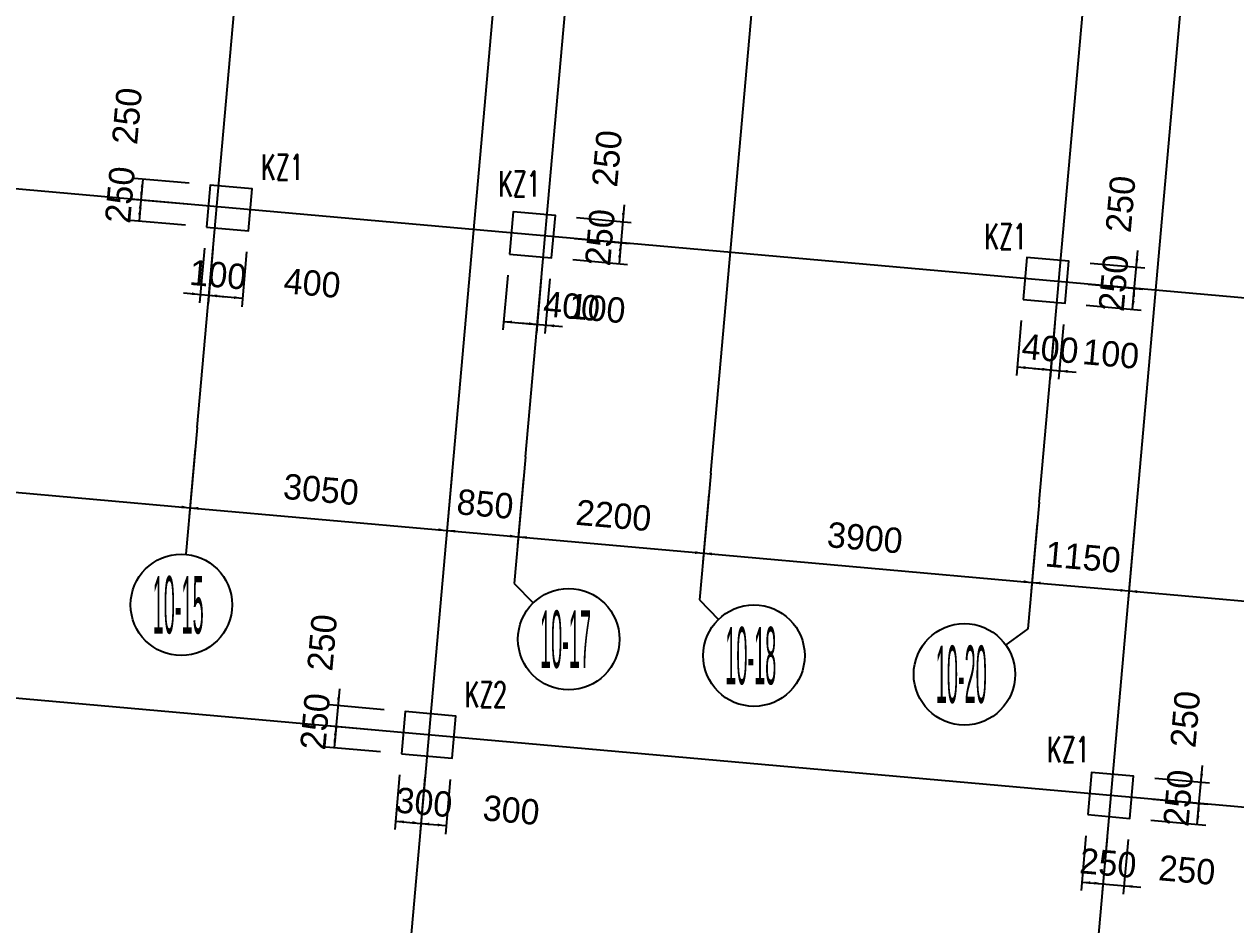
# Model space of a CAD drawing. Extents: x 19107 to 699106, y -67310 to 245688.
# Drawn here: x 627343 to 641675, y 48261 to 58911 of the extents above; entities that cross this region are included whole.
import ezdxf

# ---------------------------------------------------------------- set-up
doc = ezdxf.new("R2010")
doc.units = 0
doc.header["$LTSCALE"] = 100
doc.header["$MEASUREMENT"] = 0
for name, color, linetype in [('AXIS', 3, 'Continuous'), ('DIM', 3, 'Continuous'), ('DOTE', 253, 'Continuous'), ('L-AXIS', 3, 'Continuous')]:
    doc.layers.add(name, color=color, linetype=linetype)
doc.layers.add('Select Column Frame Position', color=7, linetype='Continuous', lineweight=0)
doc.styles.get("Standard").update_dxf_attribs({"font": 'standard'})
doc.styles.add('汉字', font='汉字')
doc.dimstyles.get("Standard").update_dxf_attribs({"dimtxt": 300, "dimasz": 100, "dimexe": 100, "dimexo": 250, "dimgap": 100, "dimtad": 0, "dimtoh": 1, "dimdec": 0, "dimdsep": 46, "dimcen": 0.09, "dimclrt": 7, "dimadec": 0, "dimazin": 0, "dimtfac": 1, "dimtdec": 4, "dimtofl": 0, "dimtmove": 0, "dimatfit": 3, "dimfxl": 1, "dimtolj": 1, "dimtzin": 0, "dimarcsym": 0})

# ---------------------------------------------------------------- blocks, each defined once
blk = doc.blocks.new('*D2075')
at = {"layer": 'L-AXIS', "color": 0, "linetype": 'ByBlock', "lineweight": -2}
for p, q in [((493507, 53583), (493255, 50741)), ((493264, 50840), (658764, 36162)), ((659008, 38905), (658755, 36062))]:
    blk.add_line(p, q, dxfattribs=at)
for points in [[(493264, 50840), (493365, 50848), (493362, 50815)], [(658764, 36162), (658663, 36154), (658666, 36188)]]:
    blk.add_solid(points, dxfattribs=at)
at = {"layer": 'L-AXIS', "color": 7, "linetype": 'Continuous', "lineweight": -2, "insert": (576045, 43850), "char_height": 300, "width": 1101.67, "attachment_point": 5, "rotation": 354.9316, "style": '汉字'}
blk.add_mtext('166150', dxfattribs=at)
blk = doc.blocks.new('_AXISO')
blk.add_circle((0, 0), 0.5)
blk = doc.blocks.new('*D680')
at = {"layer": 'L-AXIS', "color": 0, "linetype": 'ByBlock', "lineweight": -2}
for p, q in [((633250, 53548), (633180, 52750)), ((635442, 53353), (635371, 52555)), ((633189, 52849), (635380, 52655))]:
    blk.add_line(p, q, dxfattribs=at)
for points in [[(633189, 52849), (633290, 52857), (633287, 52824)], [(635380, 52655), (635279, 52647), (635282, 52680)]]:
    blk.add_solid(points, dxfattribs=at)
at = {"layer": 'L-AXIS', "color": 7, "linetype": 'Continuous', "lineweight": -2, "insert": (634315, 53101), "char_height": 300, "width": 780, "attachment_point": 5, "rotation": 354.9316, "style": '汉字'}
blk.add_mtext('2200', dxfattribs=at)
blk = doc.blocks.new('*D2672')
at = {"layer": 'L-AXIS', "color": 0, "linetype": 'ByBlock', "lineweight": -2}
for p, q in [((623389, 54422), (623318, 53624)), ((629366, 53892), (629295, 53094)), ((623327, 53724), (629304, 53194))]:
    blk.add_line(p, q, dxfattribs=at)
for points in [[(623327, 53724), (623428, 53732), (623425, 53699)], [(629304, 53194), (629203, 53186), (629206, 53219)]]:
    blk.add_solid(points, dxfattribs=at)
at = {"layer": 'L-AXIS', "color": 7, "linetype": 'Continuous', "lineweight": -2, "insert": (626346, 53808), "char_height": 300, "width": 770, "attachment_point": 5, "rotation": 354.9316, "style": '汉字'}
blk.add_mtext('6000', dxfattribs=at)
blk = doc.blocks.new('*D3002')
at = {"layer": 'L-AXIS', "color": 0, "linetype": 'ByBlock', "lineweight": -2}
for p, q in [((629366, 53892), (629295, 53094)), ((632404, 53623), (632333, 52825)), ((629304, 53194), (632342, 52924))]:
    blk.add_line(p, q, dxfattribs=at)
for points in [[(629304, 53194), (629405, 53202), (629402, 53168)], [(632342, 52924), (632241, 52917), (632244, 52950)]]:
    blk.add_solid(points, dxfattribs=at)
at = {"layer": 'L-AXIS', "color": 7, "linetype": 'Continuous', "lineweight": -2, "insert": (630854, 53408), "char_height": 300, "width": 780, "attachment_point": 5, "rotation": 354.9316, "style": '汉字'}
blk.add_mtext('3050', dxfattribs=at)
blk = doc.blocks.new('*D3330')
at = {"layer": 'L-AXIS', "color": 0, "linetype": 'ByBlock', "lineweight": -2}
for p, q in [((632404, 53623), (632333, 52825)), ((633250, 53548), (633180, 52750)), ((632342, 52924), (633189, 52849))]:
    blk.add_line(p, q, dxfattribs=at)
for points in [[(632342, 52924), (632443, 52932), (632440, 52899)], [(633189, 52849), (633087, 52842), (633090, 52875)]]:
    blk.add_solid(points, dxfattribs=at)
at = {"layer": 'L-AXIS', "color": 7, "linetype": 'Continuous', "lineweight": -2, "insert": (632796, 53236), "char_height": 300, "width": 566.67, "attachment_point": 5, "rotation": 354.9316, "style": '汉字'}
blk.add_mtext('850', dxfattribs=at)
blk = doc.blocks.new('*D2555')
at = {"layer": 'L-AXIS', "color": 0, "linetype": 'ByBlock', "lineweight": -2}
for p, q in [((640472, 52907), (640401, 52109)), ((645303, 52479), (645232, 51681)), ((640410, 52209), (645241, 51780))]:
    blk.add_line(p, q, dxfattribs=at)
for points in [[(640410, 52209), (640511, 52217), (640508, 52183)], [(645241, 51780), (645140, 51773), (645143, 51806)]]:
    blk.add_solid(points, dxfattribs=at)
at = {"layer": 'L-AXIS', "color": 7, "linetype": 'Continuous', "lineweight": -2, "insert": (642384, 52385), "char_height": 300, "width": 790, "attachment_point": 5, "rotation": 354.9316, "style": '汉字'}
blk.add_mtext('4850', dxfattribs=at)
blk = doc.blocks.new('*D2881')
at = {"layer": 'L-AXIS', "color": 0, "linetype": 'ByBlock', "lineweight": -2}
for p, q in [((635442, 53353), (635371, 52555)), ((639327, 53009), (639256, 52211)), ((635380, 52655), (639265, 52310))]:
    blk.add_line(p, q, dxfattribs=at)
for points in [[(635380, 52655), (635481, 52663), (635478, 52630)], [(639265, 52310), (639164, 52303), (639167, 52336)]]:
    blk.add_solid(points, dxfattribs=at)
at = {"layer": 'L-AXIS', "color": 7, "linetype": 'Continuous', "lineweight": -2, "insert": (637288, 52837), "char_height": 300, "width": 775, "attachment_point": 5, "rotation": 354.9316, "style": '汉字'}
blk.add_mtext('3900', dxfattribs=at)
blk = doc.blocks.new('*D3221')
at = {"layer": 'L-AXIS', "color": 0, "linetype": 'ByBlock', "lineweight": -2}
for p, q in [((639327, 53009), (639256, 52211)), ((640472, 52907), (640401, 52109)), ((639265, 52310), (640410, 52209))]:
    blk.add_line(p, q, dxfattribs=at)
for points in [[(639265, 52310), (639366, 52318), (639363, 52285)], [(640410, 52209), (640309, 52201), (640312, 52234)]]:
    blk.add_solid(points, dxfattribs=at)
at = {"layer": 'L-AXIS', "color": 7, "linetype": 'Continuous', "lineweight": -2, "insert": (639868, 52608), "char_height": 300, "width": 685, "attachment_point": 5, "rotation": 354.9316, "style": '汉字'}
blk.add_mtext('1150', dxfattribs=at)
blk = doc.blocks.new('*D2404')
at = {"layer": 'DIM', "color": 0, "linetype": 'ByBlock', "lineweight": -2}
for p, q in [((631071, 51051), (631014, 50404)), ((631602, 50804), (630954, 50861)), ((631580, 50555), (630932, 50612))]:
    blk.add_line(p, q, dxfattribs=at)
for points in [[(631054, 50852), (631046, 50953), (631079, 50950)], [(631032, 50603), (631039, 50502), (631006, 50505)]]:
    blk.add_solid(points, dxfattribs=at)
at = {"layer": 'DIM', "color": 7, "linetype": 'Continuous', "lineweight": -2, "insert": (630869, 51598), "char_height": 300, "width": 566.67, "attachment_point": 5, "rotation": 84.9316, "style": '汉字'}
blk.add_mtext('250', dxfattribs=at)
blk = doc.blocks.new('*D2758')
at = {"layer": 'DIM', "color": 0, "linetype": 'ByBlock', "lineweight": -2}
for p, q in [((631580, 50555), (630932, 50612)), ((631032, 50603), (631010, 50354)), ((631557, 50306), (630910, 50363))]:
    blk.add_line(p, q, dxfattribs=at)
for points in [[(631032, 50603), (631039, 50502), (631006, 50505)], [(631010, 50354), (631002, 50455), (631035, 50452)]]:
    blk.add_solid(points, dxfattribs=at)
at = {"layer": 'DIM', "color": 7, "linetype": 'Continuous', "lineweight": -2, "insert": (630786, 50665), "char_height": 300, "width": 566.67, "attachment_point": 5, "rotation": 84.9316, "style": '汉字'}
blk.add_mtext('250', dxfattribs=at)
blk = doc.blocks.new('*D440')
at = {"layer": 'DIM', "color": 0, "linetype": 'ByBlock', "lineweight": -2}
for p, q in [((631784, 50034), (631727, 49387)), ((632083, 50008), (632026, 49361)), ((631736, 49487), (632035, 49460))]:
    blk.add_line(p, q, dxfattribs=at)
for points in [[(631736, 49487), (631837, 49494), (631834, 49461)], [(632035, 49460), (631934, 49452), (631936, 49486)]]:
    blk.add_solid(points, dxfattribs=at)
at = {"layer": 'DIM', "color": 7, "linetype": 'Continuous', "lineweight": -2, "insert": (632072, 49708), "char_height": 300, "width": 566.67, "attachment_point": 5, "rotation": 354.9316, "style": '汉字'}
blk.add_mtext('300', dxfattribs=at)
blk = doc.blocks.new('*D796')
at = {"layer": 'DIM', "color": 0, "linetype": 'ByBlock', "lineweight": -2}
for p, q in [((632083, 50008), (632026, 49361)), ((632382, 49981), (632325, 49334)), ((632035, 49460), (632333, 49434))]:
    blk.add_line(p, q, dxfattribs=at)
for points in [[(632035, 49460), (632136, 49468), (632133, 49435)], [(632333, 49434), (632232, 49426), (632235, 49459)]]:
    blk.add_solid(points, dxfattribs=at)
at = {"layer": 'DIM', "color": 7, "linetype": 'Continuous', "lineweight": -2, "insert": (633104, 49616), "char_height": 300, "width": 566.67, "attachment_point": 5, "rotation": 354.9316, "style": '汉字'}
blk.add_mtext('300', dxfattribs=at)
blk = doc.blocks.new('*D4636')
at = {"layer": 'DIM', "color": 0, "linetype": 'ByBlock', "lineweight": -2}
for p, q in [((629293, 57032), (628645, 57089)), ((628745, 57081), (628723, 56832)), ((629271, 56783), (628623, 56840))]:
    blk.add_line(p, q, dxfattribs=at)
for points in [[(628745, 57081), (628753, 56979), (628720, 56982)], [(628723, 56832), (628715, 56933), (628748, 56930)]]:
    blk.add_solid(points, dxfattribs=at)
at = {"layer": 'DIM', "color": 7, "linetype": 'Continuous', "lineweight": -2, "insert": (628560, 57826), "char_height": 300, "width": 566.67, "attachment_point": 5, "rotation": 84.9316, "style": '汉字'}
blk.add_mtext('250', dxfattribs=at)
blk = doc.blocks.new('*D4964')
at = {"layer": 'DIM', "color": 0, "linetype": 'ByBlock', "lineweight": -2}
for p, q in [((629271, 56783), (628623, 56840)), ((628723, 56832), (628701, 56583)), ((629249, 56534), (628601, 56591))]:
    blk.add_line(p, q, dxfattribs=at)
for points in [[(628723, 56832), (628731, 56730), (628697, 56733)], [(628701, 56583), (628693, 56684), (628726, 56681)]]:
    blk.add_solid(points, dxfattribs=at)
at = {"layer": 'DIM', "color": 7, "linetype": 'Continuous', "lineweight": -2, "insert": (628477, 56894), "char_height": 300, "width": 566.67, "attachment_point": 5, "rotation": 84.9316, "style": '汉字'}
blk.add_mtext('250', dxfattribs=at)
blk = doc.blocks.new('*D13')
at = {"layer": 'DIM', "color": 0, "linetype": 'ByBlock', "lineweight": -2}
for p, q in [((629476, 56263), (629418, 55615)), ((629575, 56254), (629518, 55607)), ((629228, 55733), (629726, 55688))]:
    blk.add_line(p, q, dxfattribs=at)
for points in [[(629427, 55715), (629326, 55707), (629329, 55740)], [(629527, 55706), (629628, 55714), (629625, 55681)]]:
    blk.add_solid(points, dxfattribs=at)
at = {"layer": 'DIM', "color": 7, "linetype": 'Continuous', "lineweight": -2, "insert": (629635, 55948), "char_height": 300, "width": 476.67, "attachment_point": 5, "rotation": 354.9316, "style": '汉字'}
blk.add_mtext('100', dxfattribs=at)
blk = doc.blocks.new('*D2974')
at = {"layer": 'DIM', "color": 0, "linetype": 'ByBlock', "lineweight": -2}
for p, q in [((629575, 56254), (629518, 55607)), ((629974, 56219), (629916, 55571)), ((629527, 55706), (629925, 55671))]:
    blk.add_line(p, q, dxfattribs=at)
for points in [[(629527, 55706), (629628, 55714), (629625, 55681)], [(629925, 55671), (629824, 55663), (629827, 55696)]]:
    blk.add_solid(points, dxfattribs=at)
at = {"layer": 'DIM', "color": 7, "linetype": 'Continuous', "lineweight": -2, "insert": (630750, 55849), "char_height": 300, "width": 576.67, "attachment_point": 5, "rotation": 354.9316, "style": '汉字'}
blk.add_mtext('400', dxfattribs=at)
blk = doc.blocks.new('*D2072')
at = {"layer": 'DIM', "color": 0, "linetype": 'ByBlock', "lineweight": -2}
for p, q in [((634440, 56776), (634383, 56129)), ((633875, 56626), (634522, 56568)), ((633853, 56377), (634500, 56319))]:
    blk.add_line(p, q, dxfattribs=at)
for points in [[(634423, 56577), (634415, 56678), (634448, 56675)], [(634401, 56328), (634408, 56227), (634375, 56230)]]:
    blk.add_solid(points, dxfattribs=at)
at = {"layer": 'DIM', "color": 7, "linetype": 'Continuous', "lineweight": -2, "insert": (634238, 57323), "char_height": 300, "width": 566.67, "attachment_point": 5, "rotation": 84.9316, "style": '汉字'}
blk.add_mtext('250', dxfattribs=at)
blk = doc.blocks.new('*D2394')
at = {"layer": 'DIM', "color": 0, "linetype": 'ByBlock', "lineweight": -2}
for p, q in [((633853, 56377), (634500, 56319)), ((634401, 56328), (634379, 56079)), ((633831, 56128), (634478, 56070))]:
    blk.add_line(p, q, dxfattribs=at)
for points in [[(634401, 56328), (634408, 56227), (634375, 56230)], [(634379, 56079), (634371, 56180), (634404, 56177)]]:
    blk.add_solid(points, dxfattribs=at)
at = {"layer": 'DIM', "color": 7, "linetype": 'Continuous', "lineweight": -2, "insert": (634155, 56390), "char_height": 300, "width": 566.67, "attachment_point": 5, "rotation": 84.9316, "style": '汉字'}
blk.add_mtext('250', dxfattribs=at)
blk = doc.blocks.new('*D2743')
at = {"layer": 'DIM', "color": 0, "linetype": 'ByBlock', "lineweight": -2}
for p, q in [((633062, 55945), (633004, 55297)), ((633460, 55909), (633403, 55262)), ((633013, 55397), (633411, 55362))]:
    blk.add_line(p, q, dxfattribs=at)
for points in [[(633013, 55397), (633114, 55405), (633111, 55372)], [(633411, 55362), (633310, 55354), (633313, 55387)]]:
    blk.add_solid(points, dxfattribs=at)
at = {"layer": 'DIM', "color": 7, "linetype": 'Continuous', "lineweight": -2, "insert": (633820, 55576), "char_height": 300, "width": 576.67, "attachment_point": 5, "rotation": 354.9316, "style": '汉字'}
blk.add_mtext('400', dxfattribs=at)
blk = doc.blocks.new('*D428')
at = {"layer": 'DIM', "color": 0, "linetype": 'ByBlock', "lineweight": -2}
for p, q in [((633460, 55909), (633403, 55262)), ((633560, 55901), (633502, 55253)), ((633212, 55379), (633710, 55335))]:
    blk.add_line(p, q, dxfattribs=at)
for points in [[(633411, 55362), (633310, 55354), (633313, 55387)], [(633511, 55353), (633612, 55361), (633609, 55327)]]:
    blk.add_solid(points, dxfattribs=at)
at = {"layer": 'DIM', "color": 7, "linetype": 'Continuous', "lineweight": -2, "insert": (634121, 55550), "char_height": 300, "width": 476.67, "attachment_point": 5, "rotation": 354.9316, "style": '汉字'}
blk.add_mtext('100', dxfattribs=at)
blk = doc.blocks.new('*D784')
at = {"layer": 'DIM', "color": 0, "linetype": 'ByBlock', "lineweight": -2}
for p, q in [((639138, 55406), (639080, 54758)), ((639536, 55371), (639479, 54723)), ((639089, 54858), (639488, 54823))]:
    blk.add_line(p, q, dxfattribs=at)
for points in [[(639089, 54858), (639190, 54866), (639187, 54833)], [(639488, 54823), (639386, 54815), (639389, 54848)]]:
    blk.add_solid(points, dxfattribs=at)
at = {"layer": 'DIM', "color": 7, "linetype": 'Continuous', "lineweight": -2, "insert": (639480, 55074), "char_height": 300, "width": 576.67, "attachment_point": 5, "rotation": 354.9316, "style": '汉字'}
blk.add_mtext('400', dxfattribs=at)
blk = doc.blocks.new('*D1112')
at = {"layer": 'DIM', "color": 0, "linetype": 'ByBlock', "lineweight": -2}
for p, q in [((639536, 55371), (639479, 54723)), ((639636, 55362), (639578, 54714)), ((639288, 54840), (639786, 54796))]:
    blk.add_line(p, q, dxfattribs=at)
for points in [[(639488, 54823), (639386, 54815), (639389, 54848)], [(639587, 54814), (639688, 54822), (639685, 54788)]]:
    blk.add_solid(points, dxfattribs=at)
at = {"layer": 'DIM', "color": 7, "linetype": 'Continuous', "lineweight": -2, "insert": (640197, 55011), "char_height": 300, "width": 476.67, "attachment_point": 5, "rotation": 354.9316, "style": '汉字'}
blk.add_mtext('100', dxfattribs=at)
blk = doc.blocks.new('*D1139')
at = {"layer": 'DIM', "color": 0, "linetype": 'ByBlock', "lineweight": -2}
for p, q in [((639929, 55838), (640576, 55780)), ((640455, 55540), (640477, 55789)), ((639907, 55589), (640554, 55531))]:
    blk.add_line(p, q, dxfattribs=at)
for points in [[(640477, 55789), (640485, 55688), (640451, 55691)], [(640455, 55540), (640447, 55641), (640480, 55638)]]:
    blk.add_solid(points, dxfattribs=at)
at = {"layer": 'DIM', "color": 7, "linetype": 'Continuous', "lineweight": -2, "insert": (640231, 55851), "char_height": 300, "width": 566.67, "attachment_point": 5, "rotation": 84.9316, "style": '汉字'}
blk.add_mtext('250', dxfattribs=at)
blk = doc.blocks.new('*D1469')
at = {"layer": 'DIM', "color": 0, "linetype": 'ByBlock', "lineweight": -2}
for p, q in [((640459, 55590), (640517, 56237)), ((639951, 56087), (640598, 56029)), ((639929, 55838), (640576, 55780))]:
    blk.add_line(p, q, dxfattribs=at)
for points in [[(640499, 56038), (640491, 56139), (640524, 56136)], [(640477, 55789), (640485, 55688), (640451, 55691)]]:
    blk.add_solid(points, dxfattribs=at)
at = {"layer": 'DIM', "color": 7, "linetype": 'Continuous', "lineweight": -2, "insert": (640314, 56784), "char_height": 300, "width": 566.67, "attachment_point": 5, "rotation": 84.9316, "style": '汉字'}
blk.add_mtext('250', dxfattribs=at)
blk = doc.blocks.new('*D4323')
at = {"layer": 'DIM', "color": 0, "linetype": 'ByBlock', "lineweight": -2}
for p, q in [((639903, 49314), (639845, 48667)), ((640152, 49292), (640094, 48645)), ((639854, 48767), (640103, 48745))]:
    blk.add_line(p, q, dxfattribs=at)
for points in [[(639854, 48767), (639955, 48774), (639952, 48741)], [(640103, 48745), (640002, 48737), (640005, 48770)]]:
    blk.add_solid(points, dxfattribs=at)
at = {"layer": 'DIM', "color": 7, "linetype": 'Continuous', "lineweight": -2, "insert": (640165, 48990), "char_height": 300, "width": 566.67, "attachment_point": 5, "rotation": 354.9316, "style": '汉字'}
blk.add_mtext('250', dxfattribs=at)
blk = doc.blocks.new('*D4647')
at = {"layer": 'DIM', "color": 0, "linetype": 'ByBlock', "lineweight": -2}
for p, q in [((640152, 49292), (640094, 48645)), ((640401, 49270), (640343, 48623)), ((639904, 48762), (640551, 48705))]:
    blk.add_line(p, q, dxfattribs=at)
for points in [[(640103, 48745), (640002, 48737), (640005, 48770)], [(640352, 48722), (640453, 48730), (640450, 48697)]]:
    blk.add_solid(points, dxfattribs=at)
at = {"layer": 'DIM', "color": 7, "linetype": 'Continuous', "lineweight": -2, "insert": (641098, 48907), "char_height": 300, "width": 566.67, "attachment_point": 5, "rotation": 354.9316, "style": '汉字'}
blk.add_mtext('250', dxfattribs=at)
blk = doc.blocks.new('*D5012')
at = {"layer": 'DIM', "color": 0, "linetype": 'ByBlock', "lineweight": -2}
for p, q in [((640694, 49746), (641341, 49689)), ((641220, 49449), (641242, 49698)), ((640672, 49497), (641319, 49440))]:
    blk.add_line(p, q, dxfattribs=at)
for points in [[(641242, 49698), (641249, 49597), (641216, 49600)], [(641220, 49449), (641212, 49550), (641245, 49547)]]:
    blk.add_solid(points, dxfattribs=at)
at = {"layer": 'DIM', "color": 7, "linetype": 'Continuous', "lineweight": -2, "insert": (640996, 49760), "char_height": 300, "width": 566.67, "attachment_point": 5, "rotation": 84.9316, "style": '汉字'}
blk.add_mtext('250', dxfattribs=at)
blk = doc.blocks.new('*D27')
at = {"layer": 'DIM', "color": 0, "linetype": 'ByBlock', "lineweight": -2}
for p, q in [((641224, 49498), (641281, 50146)), ((640716, 49995), (641363, 49938)), ((640694, 49746), (641341, 49689))]:
    blk.add_line(p, q, dxfattribs=at)
for points in [[(641264, 49947), (641256, 50048), (641289, 50045)], [(641242, 49698), (641249, 49597), (641216, 49600)]]:
    blk.add_solid(points, dxfattribs=at)
at = {"layer": 'DIM', "color": 7, "linetype": 'Continuous', "lineweight": -2, "insert": (641079, 50692), "char_height": 300, "width": 566.67, "attachment_point": 5, "rotation": 84.9316, "style": '汉字'}
blk.add_mtext('250', dxfattribs=at)

msp = doc.modelspace()

# ---------------------------------------------------------------- linework, layer by layer
at = {"layer": 'DOTE'}
for p, q in [((636774.3, 102900.4), (631338.3, 41609.5)), ((644842.6, 102184.8), (639406.7, 40893.9)), ((662839, 53805.8), (502916.7, 67989.4)), ((629387.8, 54141.3), (630348.2, 64969.8)), ((633272.6, 53796.8), (634233, 64625.2)), ((635464, 53602.4), (636424.4, 64430.9)), ((639348.7, 53257.9), (640309.1, 64086.3)), ((662308.9, 47829.2), (489036.8, 63196.9))]:
    msp.add_line(p, q, dxfattribs=at)
at = {"layer": 'L-AXIS'}
for p, q in [((629387.8, 54141.3), (629254.9, 52642.6)), ((633272.6, 53796.8), (633139.7, 52298.1)), ((635464, 53602.4), (635331.1, 52103.7)), ((639348.7, 53257.9), (639215.8, 51759.2)), ((633139.7, 52298.1), (633364.6, 52067.8)), ((635331.1, 52103.7), (635556, 51873.4)), ((639215.8, 51759.2), (638953.8, 51572.1))]:
    msp.add_line(p, q, dxfattribs=at)
at = {"layer": 'Select Column Frame Position', "color": 7, "linetype": 'Continuous', "lineweight": -3}
for points in [[(629497.7, 56511.8), (629995.7, 56467.7), (630039.9, 56965.7), (629541.8, 57009.9), (629497.7, 56511.8)], [(633083.6, 56193.8), (633581.6, 56149.6), (633625.8, 56647.7), (633127.8, 56691.8), (633083.6, 56193.8)], [(639159.7, 55654.9), (639657.8, 55610.7), (639702, 56108.8), (639203.9, 56152.9), (639159.7, 55654.9)], [(631806.5, 50283.5), (632404.1, 50230.5), (632448.3, 50728.6), (631850.6, 50781.6), (631806.5, 50283.5)], [(639924.6, 49563.5), (640422.6, 49519.3), (640466.8, 50017.4), (639968.8, 50061.6), (639924.6, 49563.5)]]:
    msp.add_lwpolyline(points, dxfattribs=at)

# ---------------------------------------------------------------- block references
at = {"layer": 'AXIS'}
ref = msp.add_blockref('_AXISO', (629201.9, 52045), dxfattribs=dict(at, xscale=1199.999999999997, yscale=1200, rotation=359.999645787379))
ref.add_attrib('A', '10-15', (628862.5, 51705.6), dxfattribs={"height": 678.82, "style": '汉字', "width": 0.26})
ref = msp.add_blockref('_AXISO', (633783.9, 51638.6), dxfattribs=dict(at, xscale=1199.999999999997, yscale=1200, rotation=359.999645787379))
ref.add_attrib('A', '10-17', (633444.5, 51299.2), dxfattribs={"height": 678.82, "style": '汉字', "width": 0.26})
ref = msp.add_blockref('_AXISO', (635975.3, 51444.2), dxfattribs=dict(at, xscale=1199.999999999997, yscale=1200, rotation=359.999645787379))
ref.add_attrib('A', '10-18', (635635.9, 51104.8), dxfattribs={"height": 678.82, "style": '汉字', "width": 0.26})
ref = msp.add_blockref('_AXISO', (638465.5, 51223.4), dxfattribs=dict(at, xscale=1199.999999999997, yscale=1200, rotation=359.999645787379))
ref.add_attrib('A', '10-20', (638126.1, 50884), dxfattribs={"height": 678.82, "style": '汉字', "width": 0.26})

# ---------------------------------------------------------------- texts
at = {"color": 200, "linetype": 'Continuous', "lineweight": -3, "width": 0.7}
for s, p in [('KZ1', (630146, 57071.8)), ('KZ1', (632950.4, 56873.2)), ('KZ1', (638701.1, 56251.4)), ('KZ2', (632554.4, 50834.6)), ('KZ1', (639443.4, 50183.5))]:
    msp.add_text(s, height=300, dxfattribs=at).set_placement(p)

# ---------------------------------------------------------------- dimensions: what is measured, and where the dimension line sits
at = {"layer": 'DIM', "color": 200}
for p1, p2, distance, picture, middle in [((629541.8, 57009.9), (629519.8, 56760.9), -800, '*D4636', (628515.2, 57319.9)), ((633625.8, 56647.7), (633603.7, 56398.7), 800, '*D2072', (634192.9, 56816.3)), ((629519.8, 56760.9), (629497.7, 56511.8), -800, '*D4964', (628432.5, 56387.4)), ((639679.9, 55859.8), (639702, 56108.8), -800, '*D1469', (640269.1, 56277.4)), ((633603.7, 56398.7), (633581.6, 56149.6), 800, '*D2394', (634110.2, 55883.8)), ((629497.7, 56511.8), (629597.3, 56503), -800, '*D13', (629248, 55981.8)), ((629597.3, 56503), (629995.7, 56467.7), -800, '*D2974', (630164.4, 55900.6)), ((633083.6, 56193.8), (633482, 56158.5), -800, '*D2743', (633234.2, 55628.3)), ((633482, 56158.5), (633581.6, 56149.6), -800, '*D428', (633734.2, 55583.9)), ((639657.8, 55610.7), (639679.9, 55859.8), -800, '*D1139', (640186.4, 55344.9)), ((639159.7, 55654.9), (639558.2, 55619.6), -800, '*D784', (638893.9, 55126.3)), ((639558.2, 55619.6), (639657.8, 55610.7), -800, '*D1112', (639810.3, 55045)), ((631850.6, 50781.6), (631828.6, 50532.5), -800, '*D2404', (630824, 51091.5)), ((631828.6, 50532.5), (631806.5, 50283.5), -800, '*D2758', (630741.3, 50159.1)), ((640444.7, 49768.4), (640466.8, 50017.4), -800, '*D27', (641033.9, 50186)), ((631806.5, 50283.5), (632105.3, 50257), -800, '*D440', (631540.7, 49754.9)), ((632105.3, 50257), (632404.1, 50230.5), -800, '*D796', (632572.8, 49663.4)), ((640422.6, 49519.3), (640444.7, 49768.4), -800, '*D5012', (640951.2, 49253.5)), ((639924.6, 49563.5), (640173.6, 49541.4), -800, '*D4323', (639658.8, 49034.9)), ((640173.6, 49541.4), (640422.6, 49519.3), -800, '*D4647', (640591.3, 48952.2))]:
    dim = msp.add_aligned_dim(p1=p1, p2=p2, distance=distance, dimstyle='Standard', dxfattribs=at)
    dim.commit()
    dim.dimension.update_dxf_attribs({"geometry": picture, "text_midpoint": middle})
at = {"layer": 'L-AXIS'}
for base, p1, p2, picture, middle in [((629303.8, 53193.9), (623411.3, 54671.4), (629387.8, 54141.3), '*D2672', (626346.4, 53807.6)), ((632341.9, 52924.5), (629387.8, 54141.3), (632425.9, 53871.9), '*D3002', (630853.8, 53407.8)), ((658764.3, 36162.1), (493529.3, 53831.9), (659029.6, 39153.6), '*D2075', (576045.1, 43849.9)), ((633188.5, 52849.4), (632425.9, 53871.9), (633272.6, 53796.8), '*D3330', (632796.1, 53235.5)), ((635379.9, 52655), (633272.6, 53796.8), (635464, 53602.4), '*D680', (634315.2, 53100.8)), ((639264.7, 52310.5), (635464, 53602.4), (639348.7, 53257.9), '*D2881', (637288.1, 52837.2)), ((640410.2, 52208.9), (639348.7, 53257.9), (640494.2, 53156.3), '*D3221', (639868.4, 52608.3)), ((645241.2, 51780.4), (640494.2, 53156.3), (645325.3, 52727.8), '*D2555', (642383.7, 52385.2))]:
    dim = msp.add_linear_dim(base=base, p1=p1, p2=p2, angle=354.93165, dimstyle='Standard', dxfattribs=at)
    dim.commit()
    dim.dimension.update_dxf_attribs({"geometry": picture, "text_midpoint": middle})

doc.saveas('drawing.dxf')
